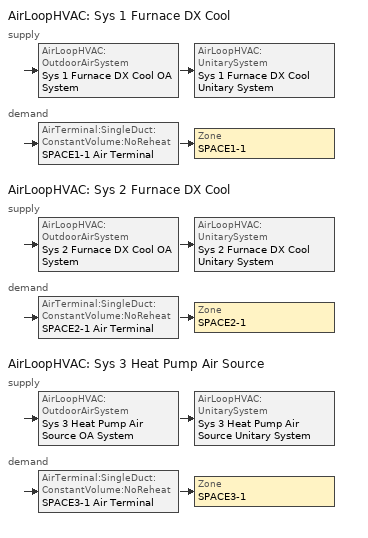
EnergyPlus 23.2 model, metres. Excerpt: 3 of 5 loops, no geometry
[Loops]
AirLoopHVAC 'Sys 1 Furnace DX Cool'
 supply: AirLoopHVAC:OutdoorAirSystem 'Sys 1 Furnace DX Cool OA System' > AirLoopHVAC:UnitarySystem 'Sys 1 Furnace DX Cool Unitary System'
 demand: AirTerminal:SingleDuct:ConstantVolume:NoReheat 'SPACE1-1 Air Terminal' > Zone 'SPACE1-1'
AirLoopHVAC 'Sys 2 Furnace DX Cool'
 supply: AirLoopHVAC:OutdoorAirSystem 'Sys 2 Furnace DX Cool OA System' > AirLoopHVAC:UnitarySystem 'Sys 2 Furnace DX Cool Unitary System'
 demand: AirTerminal:SingleDuct:ConstantVolume:NoReheat 'SPACE2-1 Air Terminal' > Zone 'SPACE2-1'
AirLoopHVAC 'Sys 3 Heat Pump Air Source'
 supply: AirLoopHVAC:OutdoorAirSystem 'Sys 3 Heat Pump Air Source OA System' > AirLoopHVAC:UnitarySystem 'Sys 3 Heat Pump Air Source Unitary System'
 demand: AirTerminal:SingleDuct:ConstantVolume:NoReheat 'SPACE3-1 Air Terminal' > Zone 'SPACE3-1'
[AirLoopHVAC] Design supply air flow rate=Autosize
Sys 1 Furnace DX Cool; Sys 2 Furnace DX Cool; Sys 3 Heat Pump Air Source
[AirLoopHVAC:UnitarySystem] Control type=Load; Cooling supply air flow rate=Autosize; Cooling supply air flow rate method=SupplyAirFlowRate; Dehumidification control type=None; Dx heating coil sizing ratio=1; Heating supply air flow rate=Autosize; Heating supply air flow rate method=SupplyAirFlowRate; Maximum outdoor dry bulb temperature for supplemental heater operation=21; Maximum supply air temperature=Autosize; No load supply air flow rate=Autosize; No load supply air flow rate method=SupplyAirFlowRate
Name | Controlling zone or thermostat location | Cooling coil | Design specification multispeed object | Fan placement | Heating coil | Supply air fan operating mode schedule | Supply fan | Supplemental heating coil
Sys 1 Furnace DX Cool Unitary System | SPACE1-1 | Sys 1 Furnace DX Cool Cooling Coil | Sys 1 Furnace DX Cool Unitary System MultiSpeed Performance | BlowThrough | Sys 1 Furnace DX Cool Heating Coil | FanAvailSched | Sys 1 Furnace DX Cool Supply Fan
Sys 2 Furnace DX Cool Unitary System | SPACE2-1 | Sys 2 Furnace DX Cool Cooling Coil | Sys 2 Furnace DX Cool Unitary System MultiSpeed Performance | DrawThrough | Sys 2 Furnace DX Cool Heating Coil | HVACTemplate-Always 0 | Sys 2 Furnace DX Cool Supply Fan
Sys 3 Heat Pump Air Source Unitary System | SPACE3-1 | Sys 3 Heat Pump Air Source Cooling Coil | Sys 3 Heat Pump Air Source Unitary System MultiSpeed Performance | BlowThrough | Sys 3 Heat Pump Air Source Heating Coil | FanAvailSched | Sys 3 Heat Pump Air Source Supply Fan | Sys 3 Heat Pump Air Source Supp Heat or Reheat Coil
[AirTerminal:SingleDuct:ConstantVolume:NoReheat] Maximum air flow rate=Autosize
SPACE1-1 Air Terminal; SPACE2-1 Air Terminal; SPACE3-1 Air Terminal
[Coil:Cooling:DX]
Name | Performance object
Sys 1 Furnace DX Cool Cooling Coil | Sys 1 Furnace DX Cool Cooling Coil Performance
Sys 2 Furnace DX Cool Cooling Coil | Sys 2 Furnace DX Cool Cooling Coil Performance
[Coil:Cooling:DX:CurveFit:OperatingMode] Apply latent degradation to speeds greater than 1=No; Condenser type=AirCooled; Latent capacity time constant=0; Maximum cycling rate=0; Nominal time for condensate removal to begin=0; Rated evaporator air flow rate=Autosize; Rated gross total cooling capacity=Autosize; Ratio of initial moisture evaporation rate and steady state latent capacity=0
Name | Nominal speed number | Speed 1 | Speed 2 | Speed 3
Sys 1 Furnace DX Cool Cooling Coil Operating Mode | 2 | Sys 1 Furnace DX Cool Cooling Coil Speed 1 Performance | Sys 1 Furnace DX Cool Cooling Coil Speed 2 Performance
Sys 2 Furnace DX Cool Cooling Coil Operating Mode | 3 | Sys 2 Furnace DX Cool Cooling Coil Speed 1 Performance | Sys 2 Furnace DX Cool Cooling Coil Speed 2 Performance | Sys 2 Furnace DX Cool Cooling Coil Speed 3 Performance
[Coil:Cooling:DX:CurveFit:Performance] Capacity control method=Discrete; Compressor fuel type=Electricity; Crankcase heater capacity=0; Maximum outdoor dry bulb temperature for crankcase heater operation=10
Name | Base operating mode
Sys 1 Furnace DX Cool Cooling Coil Performance | Sys 1 Furnace DX Cool Cooling Coil Operating Mode
Sys 2 Furnace DX Cool Cooling Coil Performance | Sys 2 Furnace DX Cool Cooling Coil Operating Mode
[Coil:Cooling:DX:MultiSpeed]
Sys 3 Heat Pump Air Source Cooling Coil: 2017 speed 1 rated evaporator fan power per volume flow rate=773.3; 2017 speed 2 rated evaporator fan power per volume flow rate=773.3; 2017 speed 3 rated evaporator fan power per volume flow rate=773.3; 2017 speed 4 rated evaporator fan power per volume flow rate=773.3; 2023 speed 1 rated evaporator fan power per volume flow rate=934.4; 2023 speed 2 rated evaporator fan power per volume flow rate=934.4; 2023 speed 3 rated evaporator fan power per volume flow rate=934.4; 2023 speed 4 rated evaporator fan power per volume flow rate=934.4; Apply latent degradation to speeds greater than 1=No; Apply part load fraction to speeds greater than 1=No; Basin heater setpoint temperature=2; Condenser type=AirCooled; Fuel type=Electricity; Maximum outdoor dry bulb temperature for crankcase heater operation=10; Minimum outdoor dry bulb temperature for compressor operation=-25; Number of speeds=4; Speed 1 energy input ratio function of flow fraction curve=Sys 3 Heat Pump Air Source Cool Coil EIR-FF; Speed 1 energy input ratio function of temperature curve=Sys 3 Heat Pump Air Source Cool Coil EIR-FT; Speed 1 evaporative condenser effectiveness=0.9; Speed 1 gross rated cooling cop=3; Speed 1 gross rated sensible heat ratio=Autosize; Speed 1 gross rated total cooling capacity=Autosize; Speed 1 part load fraction correlation curve=Sys 3 Heat Pump Air Source Cool Coil PLF; Speed 1 rated air flow rate=Autosize; Speed 1 rated waste heat fraction of power input=0.2; Speed 1 total cooling capacity function of flow fraction curve=Sys 3 Heat Pump Air Source Cool Coil Cap-FF; Speed 1 total cooling capacity function of temperature curve=Sys 3 Heat Pump Air Source Cool Coil Cap-FT; Speed 2 energy input ratio function of flow fraction curve=Sys 3 Heat Pump Air Source Cool Coil EIR-FF; Speed 2 energy input ratio function of temperature curve=Sys 3 Heat Pump Air Source Cool Coil EIR-FT; Speed 2 evaporative condenser effectiveness=0.9; Speed 2 gross rated cooling cop=3; Speed 2 gross rated sensible heat ratio=Autosize; Speed 2 gross rated total cooling capacity=Autosize; Speed 2 part load fraction correlation curve=Sys 3 Heat Pump Air Source Cool Coil PLF; Speed 2 rated air flow rate=Autosize; Speed 2 rated waste heat fraction of power input=0.2; Speed 2 total cooling capacity function of flow fraction curve=Sys 3 Heat Pump Air Source Cool Coil Cap-FF; Speed 2 total cooling capacity function of temperature curve=Sys 3 Heat Pump Air Source Cool Coil Cap-FT; Speed 3 energy input ratio function of flow fraction curve=Sys 3 Heat Pump Air Source Cool Coil EIR-FF; Speed 3 energy input ratio function of temperature curve=Sys 3 Heat Pump Air Source Cool Coil EIR-FT; Speed 3 evaporative condenser effectiveness=0.9; Speed 3 gross rated cooling cop=3; Speed 3 gross rated sensible heat ratio=Autosize; Speed 3 gross rated total cooling capacity=Autosize; Speed 3 part load fraction correlation curve=Sys 3 Heat Pump Air Source Cool Coil PLF; Speed 3 rated air flow rate=Autosize; Speed 3 rated waste heat fraction of power input=0.2; Speed 3 total cooling capacity function of flow fraction curve=Sys 3 Heat Pump Air Source Cool Coil Cap-FF; Speed 3 total cooling capacity function of temperature curve=Sys 3 Heat Pump Air Source Cool Coil Cap-FT; Speed 4 energy input ratio function of flow fraction curve=Sys 3 Heat Pump Air Source Cool Coil EIR-FF; Speed 4 energy input ratio function of temperature curve=Sys 3 Heat Pump Air Source Cool Coil EIR-FT; Speed 4 evaporative condenser effectiveness=0.9; Speed 4 gross rated cooling cop=3; Speed 4 gross rated sensible heat ratio=Autosize; Speed 4 gross rated total cooling capacity=Autosize; Speed 4 part load fraction correlation curve=Sys 3 Heat Pump Air Source Cool Coil PLF; Speed 4 rated air flow rate=Autosize; Speed 4 rated waste heat fraction of power input=0.2; Speed 4 total cooling capacity function of flow fraction curve=Sys 3 Heat Pump Air Source Cool Coil Cap-FF; Speed 4 total cooling capacity function of temperature curve=Sys 3 Heat Pump Air Source Cool Coil Cap-FT
[Coil:Heating:DX:MultiSpeed]
Sys 3 Heat Pump Air Source Heating Coil: 2023 speed 1 rated supply air fan power per volume flow rate=934.4; 2023 speed 2 rated supply air fan power per volume flow rate=934.4; 2023 speed 3 rated supply air fan power per volume flow rate=934.4; 2023 speed 4 rated supply air fan power per volume flow rate=934.4; Apply part load fraction to speeds greater than 1=No; Crankcase heater capacity=0; Defrost control=Timed; Defrost energy input ratio function of temperature curve=Sys 3 Heat Pump Air Source Heat Coil Defr-FT; Defrost strategy=ReverseCycle; Defrost time period fraction=0.058333; Fuel type=Electricity; Maximum outdoor dry bulb temperature for crankcase heater operation=10; Maximum outdoor dry bulb temperature for defrost operation=5; Minimum outdoor dry bulb temperature for compressor operation=-8; Number of speeds=4; Resistive defrost heater capacity=Autosize; Speed 1 energy input ratio function of flow fraction curve=Sys 3 Heat Pump Air Source Heat Coil EIR-FF; Speed 1 energy input ratio function of temperature curve=Sys 3 Heat Pump Air Source Heat Coil EIR-FT; Speed 1 gross rated heating capacity=Autosize; Speed 1 gross rated heating cop=2.75; Speed 1 heating capacity function of flow fraction curve=Sys 3 Heat Pump Air Source Heat Coil Cap-FF; Speed 1 heating capacity function of temperature curve=Sys 3 Heat Pump Air Source Heat Coil Cap-FT; Speed 1 part load fraction correlation curve=Sys 3 Heat Pump Air Source Heat Coil PLF; Speed 1 rated air flow rate=Autosize; Speed 1 rated waste heat fraction of power input=0.2; Speed 1 waste heat function of temperature curve=Sys 3 Heat Pump Air Source Heat Coil WH-FT; Speed 2 energy input ratio function of flow fraction curve=Sys 3 Heat Pump Air Source Heat Coil EIR-FF; Speed 2 energy input ratio function of temperature curve=Sys 3 Heat Pump Air Source Heat Coil EIR-FT; Speed 2 gross rated heating capacity=Autosize; Speed 2 gross rated heating cop=2.75; Speed 2 heating capacity function of flow fraction curve=Sys 3 Heat Pump Air Source Heat Coil Cap-FF; Speed 2 heating capacity function of temperature curve=Sys 3 Heat Pump Air Source Heat Coil Cap-FT; Speed 2 part load fraction correlation curve=Sys 3 Heat Pump Air Source Heat Coil PLF; Speed 2 rated air flow rate=Autosize; Speed 2 rated waste heat fraction of power input=0.2; Speed 2 waste heat function of temperature curve=Sys 3 Heat Pump Air Source Heat Coil WH-FT; Speed 3 energy input ratio function of flow fraction curve=Sys 3 Heat Pump Air Source Heat Coil EIR-FF; Speed 3 energy input ratio function of temperature curve=Sys 3 Heat Pump Air Source Heat Coil EIR-FT; Speed 3 gross rated heating capacity=Autosize; Speed 3 gross rated heating cop=2.75; Speed 3 heating capacity function of flow fraction curve=Sys 3 Heat Pump Air Source Heat Coil Cap-FF; Speed 3 heating capacity function of temperature curve=Sys 3 Heat Pump Air Source Heat Coil Cap-FT; Speed 3 part load fraction correlation curve=Sys 3 Heat Pump Air Source Heat Coil PLF; Speed 3 rated air flow rate=Autosize; Speed 3 rated waste heat fraction of power input=0.2; Speed 3 waste heat function of temperature curve=Sys 3 Heat Pump Air Source Heat Coil WH-FT; Speed 4 energy input ratio function of flow fraction curve=Sys 3 Heat Pump Air Source Heat Coil EIR-FF; Speed 4 energy input ratio function of temperature curve=Sys 3 Heat Pump Air Source Heat Coil EIR-FT; Speed 4 gross rated heating capacity=Autosize; Speed 4 gross rated heating cop=2.75; Speed 4 heating capacity function of flow fraction curve=Sys 3 Heat Pump Air Source Heat Coil Cap-FF; Speed 4 heating capacity function of temperature curve=Sys 3 Heat Pump Air Source Heat Coil Cap-FT; Speed 4 part load fraction correlation curve=Sys 3 Heat Pump Air Source Heat Coil PLF; Speed 4 rated air flow rate=Autosize; Speed 4 rated waste heat fraction of power input=0.2; Speed 4 waste heat function of temperature curve=Sys 3 Heat Pump Air Source Heat Coil WH-FT
[Coil:Heating:Electric] Efficiency=1; Nominal capacity=Autosize
Sys 2 Furnace DX Cool Heating Coil; Sys 3 Heat Pump Air Source Supp Heat or Reheat Coil
[Coil:Heating:Fuel]
Sys 1 Furnace DX Cool Heating Coil: Burner efficiency=0.8; Fuel type=NaturalGas; Nominal capacity=Autosize; Off cycle parasitic fuel load=0; On cycle parasitic electric load=0; Part load fraction correlation curve=Sys 1 Furnace DX Cool Heating Coil PLF-FPLR
[Controller:OutdoorAir] Economizer control action type=ModulateFlow; Economizer control type=FixedDryBulb; Economizer maximum limit dry bulb temperature=20; Economizer operation staging=EconomizerFirst; Lockout type=LockoutWithHeating; Maximum outdoor air flow rate=Autosize; Minimum limit type=FixedMinimum; Minimum outdoor air flow rate=Autosize; Minimum outdoor air schedule=Min OA Sched
Sys 1 Furnace DX Cool OA Controller; Sys 2 Furnace DX Cool OA Controller; Sys 3 Heat Pump Air Source OA Controller
[DesignSpecification:OutdoorAir] Outdoor air flow per person=0.00944; Outdoor air flow per zone=0; Outdoor air flow per zone floor area=0; Outdoor air method=Flow/Person
SZ DSOA SPACE1-1; SZ DSOA SPACE2-1; SZ DSOA SPACE3-1
[DesignSpecification:ZoneAirDistribution] Zone air distribution effectiveness in cooling mode=1; Zone air distribution effectiveness in heating mode=1
SZ DSZAD SPACE1-1; SZ DSZAD SPACE2-1; SZ DSZAD SPACE3-1
[Fan:SystemModel]
Sys 2 Furnace DX Cool Supply Fan: Availability schedule=HVACTemplate-Always 1; Design electric power consumption=Autosize; Design maximum air flow rate=Autosize; Design power sizing method=PowerPerFlowPerPressure; Design pressure rise=697.449; Electric power minimum flow rate fraction=0; Electric power per unit flow rate per unit pressure=1.66667; End use subcategory=General; Fan total efficiency=0.7; Motor efficiency=0.9; Motor in air stream fraction=1; Number of speeds=1; Speed control method=Discrete; Speed electric power fraction 1=0.2; Speed flow fraction 1=0.33; Speed electric power fraction 2=0.4; Speed flow fraction 2=0.66; Speed electric power fraction 3=1; Speed flow fraction 3=1
[Fan:VariableVolume] Availability schedule=HVACTemplate-Always 1; Fan power coefficient 1=0.00153024; Fan power coefficient 2=0.00520806; Fan power coefficient 3=1.10862; Fan power coefficient 4=-0.116356; Fan power coefficient 5=0; Fan power minimum flow fraction=0; Fan power minimum flow rate input method=Fraction; Fan total efficiency=0.7; Maximum flow rate=Autosize; Motor efficiency=0.9; Motor in airstream fraction=1; Pressure rise=600
Sys 1 Furnace DX Cool Supply Fan; Sys 3 Heat Pump Air Source Supply Fan
[SetpointManager:MixedAir] Control variable=Temperature
Name | Setpoint node or nodelist
Sys 1 Furnace DX Cool Cooling Coil Air Temp Manager | Sys 1 Furnace DX Cool Mixed Air Outlet
Sys 2 Furnace DX Cool Cooling Coil Air Temp Manager | Sys 2 Furnace DX Cool Mixed Air Outlet
Sys 3 Heat Pump Air Source Cooling Coil Air Temp Manager | Sys 3 Heat Pump Air Source Mixed Air Outlet
[SetpointManager:SingleZone:Cooling] Control variable=Temperature; Maximum supply air temperature=45; Minimum supply air temperature=13
Name | Control zone | Setpoint node or nodelist
Sys 1 Furnace DX Cool Economizer Supply Air Temp Manager | SPACE1-1 | Sys 1 Furnace DX Cool Heating Coil Outlet
Sys 2 Furnace DX Cool Economizer Supply Air Temp Manager | SPACE2-1 | Sys 2 Furnace DX Cool Supply Fan Outlet
Sys 3 Heat Pump Air Source Economizer Supply Air Temp Manager | SPACE3-1 | Sys 3 Heat Pump Air Source Supp Heat or Reheat Coil Outl
[Sizing:System] 100 outdoor air in cooling=No; 100 outdoor air in heating=No; Central cooling capacity control method=OnOff; Central cooling design supply air humidity ratio=0.008; Central cooling design supply air temperature=12.8; Central heating design supply air humidity ratio=0.008; Central heating design supply air temperature=50; Central heating maximum system air flow ratio=1; Cooling design capacity=Autosize; Cooling design capacity method=CoolingDesignCapacity; Cooling supply air flow rate=0; Cooling supply air flow rate method=DesignDay; Design outdoor air flow rate=Autosize; Heating design capacity=Autosize; Heating design capacity method=HeatingDesignCapacity; Heating supply air flow rate=0; Heating supply air flow rate method=DesignDay; Precool design humidity ratio=0.008; Precool design temperature=11; Preheat design humidity ratio=0.008; Preheat design temperature=7; System outdoor air method=ZoneSum; Type of load to size on=Sensible; Type of zone sum to use=NonCoincident; Zone maximum outdoor air fraction=1
Sys 1 Furnace DX Cool; Sys 2 Furnace DX Cool; Sys 3 Heat Pump Air Source
[Sizing:Zone] Account for dedicated outdoor air system=No; Cooling design air flow method=DesignDay; Cooling design air flow rate=0; Cooling minimum air flow fraction=0; Dedicated outdoor air high setpoint temperature for design=Autosize; Dedicated outdoor air low setpoint temperature for design=Autosize; Dedicated outdoor air system control strategy=NeutralSupplyAir; Heating design air flow method=DesignDay; Heating design air flow rate=0; Heating maximum air flow fraction=0; Zone cooling design supply air humidity ratio=0.008; Zone cooling design supply air temperature=12.8; Zone cooling design supply air temperature difference=11.11; Zone cooling design supply air temperature input method=SupplyAirTemperature; Zone heating design supply air humidity ratio=0.008; Zone heating design supply air temperature=50; Zone heating design supply air temperature input method=SupplyAirTemperature
Name | Design specification outdoor air object | Design specification zone air distribution object
SPACE1-1 | SZ DSOA SPACE1-1 | SZ DSZAD SPACE1-1
SPACE2-1 | SZ DSOA SPACE2-1 | SZ DSZAD SPACE2-1
SPACE3-1 | SZ DSOA SPACE3-1 | SZ DSZAD SPACE3-1
[ThermostatSetpoint:DualSetpoint]
All Zones Dual SP Control: Cooling setpoint temperature schedule=Clg-SetP-Sch; Heating setpoint temperature schedule=Htg-SetP-Sch
[UnitarySystemPerformance:Multispeed] Cooling speed supply air flow ratio 1=Autosize; Heating speed supply air flow ratio 1=Autosize; Cooling speed supply air flow ratio 2=Autosize; Heating speed supply air flow ratio 2=Autosize; Cooling speed supply air flow ratio 3=Autosize; Heating speed supply air flow ratio 3=Autosize; Cooling speed supply air flow ratio 4=Autosize; Heating speed supply air flow ratio 4=Autosize; Cooling speed supply air flow ratio 5=Autosize; Heating speed supply air flow ratio 5=Autosize; Cooling speed supply air flow ratio 6=Autosize; Heating speed supply air flow ratio 6=Autosize; Cooling speed supply air flow ratio 7=Autosize; Heating speed supply air flow ratio 7=Autosize; Cooling speed supply air flow ratio 8=Autosize; Heating speed supply air flow ratio 8=Autosize; Cooling speed supply air flow ratio 9=Autosize; Heating speed supply air flow ratio 9=Autosize; Cooling speed supply air flow ratio 10=Autosize; Heating speed supply air flow ratio 10=Autosize; Number of speeds for heating=1; Single mode operation=No
Name | No load supply air flow rate ratio | Number of speeds for cooling
Sys 1 Furnace DX Cool Unitary System MultiSpeed Performance | 0.5 | 2
Sys 2 Furnace DX Cool Unitary System MultiSpeed Performance | 0.33 | 3
Sys 3 Heat Pump Air Source Unitary System MultiSpeed Performance | 0.25 | 4
[ZoneControl:Thermostat] Control 1=All Zones Dual SP Control; Control type schedule=HVACTemplate-Always 4
Name | Zone or zonelist
SPACE1-1 Thermostat | SPACE1-1
SPACE2-1 Thermostat | SPACE2-1
SPACE3-1 Thermostat | SPACE3-1
[Zone equipment]
SPACE1-1: SPACE1-1 Air Terminal
SPACE2-1: SPACE2-1 Air Terminal
SPACE3-1: SPACE3-1 Air Terminal
[Curve:Biquadratic] Input unit type for x=Temperature; Input unit type for y=Temperature; Maximum value of x=50; Maximum value of y=50; Minimum value of x=0; Minimum value of y=0; Output unit type=Dimensionless
Name | Maximum curve output | Minimum curve output | Coefficient1 constant | Coefficient2 x | Coefficient3 x 2 | Coefficient4 y | Coefficient5 y 2 | Coefficient6 x y
Sys 3 Heat Pump Air Source Cool Coil Cap-FT | 5 | 0 | 0.476428 | 0.0401147 | 0.000226411 | -0.000827136 | -7.3224e-06 | -0.000446278
Sys 3 Heat Pump Air Source Cool Coil EIR-FT | 5 | 0 | 0.632475 | -0.0121321 | 0.000507773 | 0.0155377 | 0.00027284 | -0.000679201
Sys 3 Heat Pump Air Source Heat Coil Defr-FT; Sys 3 Heat Pump Air Source Heat Coil WH-FT |  |  | 1 | 0 | 0 | 0 | 0 | 0
[Curve:Cubic]
Name | Maximum value of x | Minimum value of x | Coefficient1 constant | Coefficient2 x | Coefficient3 x 2 | Coefficient4 x 3 | Input unit type for x | Output unit type
Sys 1 Furnace DX Cool Heating Coil PLF-FPLR | 1 | 0 | 0.8 | 0.2 | 0 | 0
Sys 3 Heat Pump Air Source Cool Coil Cap-FF; Sys 3 Heat Pump Air Source Cool Coil EIR-FF | 1.5 | 0.5 | 0.472786 | 1.24334 | -1.03871 | 0.322578
Sys 3 Heat Pump Air Source Heat Coil Cap-FF | 1.5 | 0.5 | 0.84 | 0.16 | 0 | 0
Sys 3 Heat Pump Air Source Heat Coil Cap-FT | 20 | -20 | 0.758746 | 0.027626 | 0.000148716 | 3.4992e-06 | Temperature | Dimensionless
Sys 3 Heat Pump Air Source Heat Coil EIR-FT | 20 | -20 | 1.19248 | -0.0300438 | 0.00103745 | -2.3328e-05 | Temperature | Dimensionless
[Curve:Quadratic] Maximum value of x=1; Minimum value of x=0
Name | Coefficient1 constant | Coefficient2 x | Coefficient3 x 2
Sys 3 Heat Pump Air Source Cool Coil PLF; Sys 3 Heat Pump Air Source Heat Coil PLF | 0.85 | 0.15 | 0
Sys 3 Heat Pump Air Source Heat Coil EIR-FF | 1.3824 | -0.4336 | 0.0512
[Schedule:Compact]
Clg-SetP-Sch: Through: 12/31, For: WeekDays CustomDay1 CustomDay2, Until: 7:00, 32, Until: 21:00, 24, Until: 24:00, 32, For: WeekEnds Holiday, Until: 24:00, 32, For: SummerDesignDay, Until: 24:00, 24, For: WinterDesignDay, Until: 24:00, 32
FanAvailSched: Through: 12/31, For: WeekDays CustomDay1 CustomDay2, Until: 7:00, 0, Until: 21:00, 1, Until: 24:00, 0, For: Weekends Holiday, Until: 24:00, 0, For: SummerDesignDay, Until: 24:00, 1, For: WinterDesignDay, Until: 24:00, 1
HVACTemplate-Always 0: Through: 12/31, For: AllDays, Until: 24:00, 0
HVACTemplate-Always 1: Through: 12/31, For: AllDays, Until: 24:00, 1
HVACTemplate-Always 4: Through: 12/31, For: AllDays, Until: 24:00, 4
Htg-SetP-Sch: Through: 12/31, For: WeekDays CustomDay1 CustomDay2, Until: 6:00, 13, Until: 7:00, 18, Until: 21:00, 23, Until: 24:00, 13, For: WeekEnds Holiday, Until: 24:00, 13, For: SummerDesignDay, Until: 24:00, 13, For: WinterDesignDay, Until: 24:00, 23
Min OA Sched: Through: 12/31, For: WeekDays CustomDay1 CustomDay2, Until: 8:00, 0, Until: 21:00, 1, Until: 24:00, 0, For: Weekends Holiday, Until: 24:00, 0, For: SummerDesignDay, Until: 24:00, 1, For: WinterDesignDay, Until: 24:00, 1
